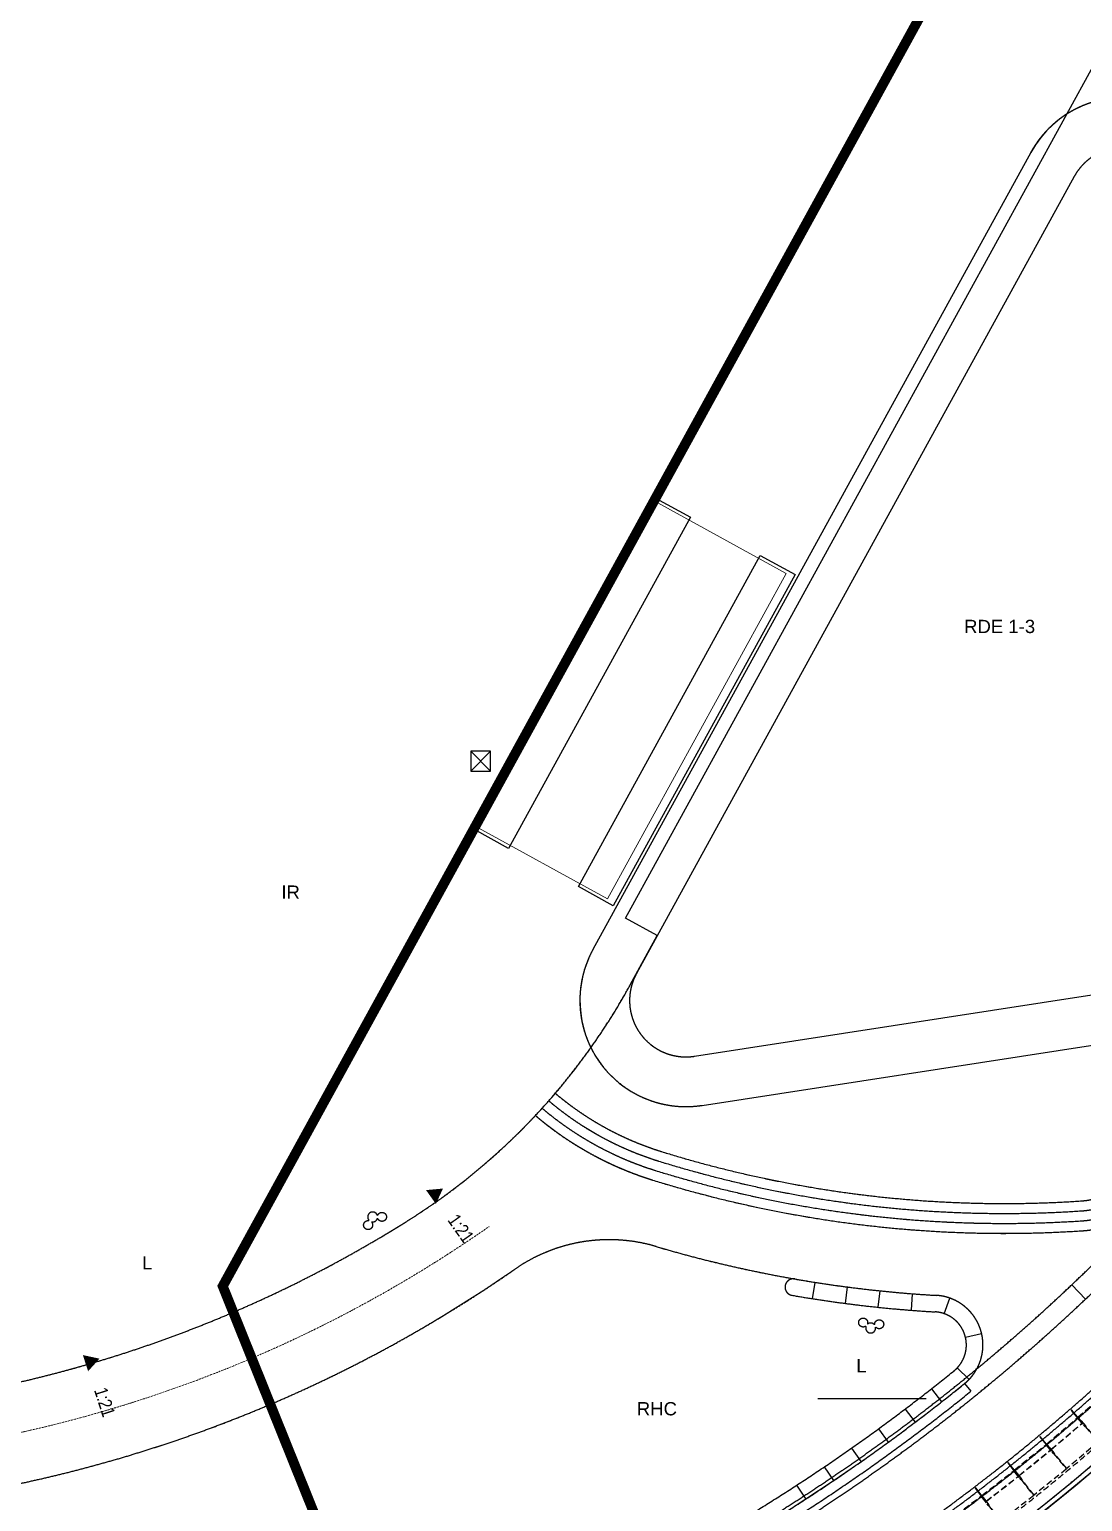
# Model space of a CAD drawing. Header units: millimetres. Extents: x 833576263 to 1668046980, y 817519639 to 1636103653.
# Drawn here: x 834183648 to 834215418, y 817787955 to 817832377 of the extents above; entities that cross this region are included whole.
import ezdxf

# ---------------------------------------------------------------- set-up
doc = ezdxf.new("R2010")
doc.units = ezdxf.units.MM
doc.header["$LTSCALE"] = 100
doc.header["$MEASUREMENT"] = 0
for name, pattern in [('C160$0$DASHED', [19.05, 12.7, -6.35]), ('C160$0$Hidden', [9.525, 6.35, -3.175]), ('R_site$0$HIDDEN', [9.525, 6.35, -3.175]), ('R_Text for GBP from DLN$0$ACAD_ISO10W100', [18, 12, -3, 0, -3])]:
    doc.linetypes.add(name, pattern=pattern)
doc.layers.get('Defpoints').update_dxf_attribs({"color": 170})
for name, color, linetype in [('C160$0$+C160', 6, 'C160$0$Hidden'), ('C160$0$EVA', 1, 'C160$0$DASHED'), ('R_site$0$000-structure-b', 3, 'Continuous'), ('R_Text for GBP from DLN$0$base plan(mm)$0$DLN040__', 7, 'Continuous'), ('T-TITL', 7, 'Continuous'), ('X-REF', 7, 'Continuous')]:
    doc.layers.add(name, color=color, linetype=linetype)
for name, color, linetype, lineweight in [('R_P_LG$0$RDA5803', 1, 'Continuous', 20), ('R_site$0$000-Architecture boundary', 2, 'Continuous', 0), ('R_site$0$001-Ventilation-b', 251, 'Continuous', 15), ('R_Text for GBP from DLN$0$000-Slope', 6, 'R_Text for GBP from DLN$0$ACAD_ISO10W100', 18), ('R_WKCD_PARK$0$000-PAV-Concrete-b', 1, 'Continuous', 25), ('R_WKCD_PARK$0$PAV-ramp_stairs-b', 10, 'Continuous', 13), ('R_WKCD_PARK$0$PAV-secondary path-b', 6, 'Continuous', 18)]:
    doc.layers.add(name, color=color, linetype=linetype, lineweight=lineweight)
doc.styles.add('R_Text for GBP from DLN$0$base plan(mm)$0$Standard', font='arial.ttf')
doc.styles.add('R_Text for GBP from DLN$0$base plan(mm)$0$SWIS721 LT', font='swiss.ttf')
doc.styles.add('R_Text for GBP from DLN$0$W8 sec wkcd', font='swissc.ttf', dxfattribs={"height": 3})
doc.dimstyles.new('R_Text for GBP from DLN$0$base plan(mm)$0$Standard', dxfattribs={"dimtxt": 0.35, "dimasz": 0.2, "dimexe": 0.2, "dimexo": 0.2, "dimgap": 0.09, "dimtad": 0, "dimtoh": 1, "dimdec": 4, "dimzin": 0, "dimdsep": 46, "dimtxsty": 'R_Text for GBP from DLN$0$base plan(mm)$0$Standard', "dimcen": 0.09, "dimadec": 0, "dimazin": 0, "dimtfac": 1, "dimtdec": 4, "dimtofl": 0, "dimtmove": 0, "dimatfit": 3, "dimfxl": 1, "dimtolj": 1, "dimtzin": 0, "dimarcsym": 0})

# ---------------------------------------------------------------- blocks, each defined once
blk = doc.blocks.new('R_site$0$architecture 2')
at = {"layer": 'R_site$0$000-Architecture boundary', "color": 3, "linetype": 'R_site$0$HIDDEN', "ltscale": 0.5}
blk.add_lwpolyline([(834194.487, 817782.007), (834189.479, 817794.454), (834215.23, 817841.35), (834218.054, 817842.386), (834235.366, 817837.794)], dxfattribs=at)
at = {"layer": 'R_site$0$000-Architecture boundary', "linetype": 'R_site$0$HIDDEN', "ltscale": 0.15}
blk.add_lwpolyline([(834203.712, 817801.393), (834215.695, 817803.242, 0.232964), (834218.012, 817804.864), (834225.939, 817819.3, 0.060801), (834226.092, 817819.682), (834227.316, 817824.297, 0.414214), (834226.109, 817826.376), (834217.095, 817828.766, 0.344731), (834215.169, 817827.942), (834201.962, 817803.891, 0.622107)], format="xyb", close=True, dxfattribs=at)
at = {"layer": 'R_site$0$000-structure-b'}
blk.add_lwpolyline([(834203.941, 817799.91), (834215.924, 817801.76, 0.232964), (834219.327, 817804.142), (834227.254, 817818.578, 0.060801), (834227.542, 817819.297), (834228.766, 817823.912, 0.414214), (834226.493, 817827.826), (834217.48, 817830.216, 0.344731), (834213.854, 817828.664), (834200.648, 817804.613, 0.622107), (834203.941, 817799.91)], format="xyb", close=True, dxfattribs=at)
at = {"layer": 'R_site$0$001-Ventilation-b'}
blk.add_lwpolyline([(834202.49, 817818.149), (834206.478, 817815.959), (834201.087, 817806.141), (834197.099, 817808.331)], close=True, dxfattribs=at)
blk = doc.blocks.new('R_site')
at = {"xscale": 1000, "yscale": 1000, "zscale": 1000}
blk.add_blockref('R_site$0$architecture 2', (0, 0), dxfattribs=at)
blk = doc.blocks.new('R_WKCD_PARK')
at = {"layer": 'Defpoints'}
for points in [[(833955668, 817994334), (833955618, 817879824), (833955722, 817865438), (833956590, 817853630, 0.118446), (833959114, 817845730, 0.022563), (833976131, 817820318, 0.150268), (833991721, 817808776, 0.0852), (834018736, 817804167, 0.061119), (834043876, 817807277, -0.46092), (834055521, 817798987, 0.31719), (834075122, 817775842, 0.09515), (834184419, 817768828, 0.2774), (834239090, 817811861), (834242392, 817820559, -0.510377), (834255055, 817823984)], [(834248727, 817852408, -0.000008), (834248760, 817853209), (834242765, 817853459, 0.000008), (834242732, 817852657, 0.098884), (834244917, 817838726, -0.341761), (834241931, 817829272, 0.151594), (834236782, 817822688), (834233480, 817813990, -0.2774), (834183667, 817774781, -0.09515), (834076628, 817781650, -0.220431)]]:
    blk.add_lwpolyline(points, format="xyb", dxfattribs=at)
at = {"layer": 'R_WKCD_PARK$0$000-PAV-Concrete-b'}
for radius, end in [(61378, 351.14513), (61528, 351.14513), (68928, 332.93589), (69428, 332.93589)]:
    blk.add_arc((834175957, 817835824), radius, 277.19872, end, dxfattribs=at)
at = {"layer": 'R_WKCD_PARK$0$PAV-ramp_stairs-b', "flags": 128}
blk.add_lwpolyline([(834201775, 817803551), (834202589, 817805032), (834201625, 817805561), (834215850, 817831467)], dxfattribs=at)
at = {"layer": 'R_WKCD_PARK$0$PAV-ramp_stairs-b'}
for centre, radius, start, end in [((834184683, 817812936), 19500, 316.8559, 331.2277), ((834205436, 817807282), 9178, 229.792, 252.7493), ((834205436, 817807282), 9778, 229.792, 252.7493), ((834205436, 817807282), 9478, 229.792, 252.7493), ((834205436, 817807282), 10078, 229.792, 252.7493), ((834213052, 817831810), 34861, 252.7493, 273.7925), ((834213052, 817831810), 35461, 252.7493, 273.7925), ((834213052, 817831810), 35161, 252.7493, 273.7925), ((834213052, 817831810), 35761, 252.7493, 273.7925), ((834215200, 817799420), 2400, 273.7925, 317.149), ((834215200, 817799420), 2700, 273.7925, 317.149), ((834215200, 817799420), 3000, 273.7925, 317.149)]:
    blk.add_arc(centre, radius, start, end, dxfattribs=at)
at = {"layer": 'R_WKCD_PARK$0$PAV-secondary path-b'}
for centre, radius, start, end in [((834174767, 817828805), 38212, 213.2185, 302.0004), ((834174767, 817828805), 41212, 214.7001, 304.7953), ((834184683, 817812936), 19500, 302.0004, 316.8559), ((834205436, 817807282), 10078, 229.6479, 252.7493), ((834213052, 817831810), 35761, 252.7493, 273.7925), ((834201138, 817790856), 5000, 73.5486, 124.7953), ((834213191, 817831675), 37561, 253.5486, 266.6573), ((834210913, 817792680), 1500, 309.0156, 86.6573), ((834175957, 817835824), 60028, 277.19872, 313.43681), ((834175957, 817835824), 57028, 277.1987, 309.0156)]:
    blk.add_arc(centre, radius, start, end, dxfattribs=at)
blk = doc.blocks.new('R_P_LG')
at = {"layer": 'R_P_LG$0$RDA5803'}
for points in [[(833955668.2659, 817994334.2822), (833955618.0015, 817879824.4572), (833955722.2455, 817865438.2868), (833956590.2239, 817853629.8433, 0.1184459385), (833959113.5841, 817845729.7381, 0.0225632156), (833976130.963, 817820318.1126, 0.1502681887), (833991720.9272, 817808776.1799, 0.0852004191), (834018736.4937, 817804166.6685, 0.0611192787), (834043875.864, 817807276.5457, -0.4609204381), (834055520.7349, 817798987.2375, 0.3171904999), (834075121.6293, 817775842.1837, 0.095150065), (834184418.5957, 817768828.0059, 0.2773997467), (834239089.967, 817811860.5235), (834242391.5219, 817820558.6619, -0.5103769205), (834255055.265, 817823984.446)], [(834248726.6665, 817852408.1417, -0.0000084588), (834248759.9969, 817853209.386), (834242765.1856, 817853458.8615, 0.0000084592), (834242731.8468, 817852657.4144, 0.098884422), (834244916.7826, 817838726.2431, -0.3417611349), (834241930.5485, 817829271.6509, 0.151594291), (834236782.0204, 817822687.8619), (834233480.4655, 817813989.7236, -0.2773997467), (834183666.729, 817774780.7109, -0.095150065), (834076628.2291, 817781649.9506, -0.220430541)]]:
    blk.add_lwpolyline(points, format="xyb", dxfattribs=at)
blk = doc.blocks.new('C160$0$A$C4AD84712')
at = {"layer": 'C160$0$+C160', "ltscale": 0.0003}
for p, q in [((834214.473, 817789.532), (834215.399, 817790.316)), ((834214.476, 817789.529), (834215.402, 817790.312)), ((834213.502, 817788.741), (834214.444, 817789.505)), ((834213.504, 817788.738), (834214.447, 817789.502)), ((834212.514, 817787.97), (834213.472, 817788.714)), ((834212.517, 817787.966), (834213.475, 817788.711))]:
    blk.add_line(p, q, dxfattribs=at)
blk.add_lwpolyline([(834234.945, 817820.178, -0.305475), (834183.604, 817775.277, -0.09515), (834076.754, 817782.134, -0.463376), (834063.629, 817809.364, -0.463376)], format="xyb", dxfattribs=at)
blk.add_lwpolyline([(834234.945, 817820.178, -0.305475), (834183.604, 817775.277, -0.09515), (834076.754, 817782.134, -0.463376), (834063.629, 817809.364, -0.463376)], format="xyb", dxfattribs=at)
for points in [[(834215.515, 817790.243), (834215.287, 817790.507), (834216.193, 817791.306), (834216.426, 817791.047), (834216.434, 817791.054), (834216.844, 817790.598), (834215.908, 817789.772), (834215.507, 817790.236)], [(834214.558, 817789.43), (834214.336, 817789.698), (834215.259, 817790.479), (834215.486, 817790.215), (834215.494, 817790.221), (834215.895, 817789.757), (834214.942, 817788.951), (834214.55, 817789.423)], [(834213.585, 817788.637), (834213.368, 817788.91), (834214.307, 817789.671), (834214.529, 817789.402), (834214.537, 817789.409), (834214.928, 817788.936), (834213.958, 817788.15), (834213.577, 817788.63)], [(834212.595, 817787.864), (834212.384, 817788.141), (834213.338, 817788.883), (834213.555, 817788.61), (834213.563, 817788.616), (834213.944, 817788.135), (834212.958, 817787.369), (834212.587, 817787.858)], [(834211.59, 817787.111), (834211.384, 817787.393), (834212.354, 817788.115), (834212.565, 817787.837), (834212.573, 817787.843), (834212.944, 817787.355), (834211.943, 817786.61), (834211.582, 817787.105)]]:
    blk.add_lwpolyline(points, close=True, dxfattribs=at)
blk = doc.blocks.new('C160')
at = {"layer": 'C160$0$+C160'}
for p, q in [((834196.96, 817810.598), (834197.56, 817809.998)), ((834196.96, 817809.998), (834197.56, 817810.598))]:
    blk.add_line(p, q, dxfattribs=at)
for points in [[(834142.799, 817807.871, 0.408), (834195.016, 817796.4, 0.06491), (834198.911, 817799.602, 0.101142), (834202.447, 817797.657, 0.092077), (834215.418, 817796.127, 0.191468), (834217.619, 817797.175, 0.063621), (834225.997, 817808.891, 0.062479), (834229.528, 817817.772), (834227.823, 817818.222), (834230.898, 817829.815), (834233.709, 817840.462), (834236.26, 817840.065), (834231.948, 817823.807, 0.129708), (834231.964, 817823.539, 0.107768), (834232.401, 817822.905, 0.017245), (834232.815, 817822.511, 0.001764), (834233.022, 817822.326, -0.006878), (834233.43, 817821.958, -0.027814), (834233.813, 817821.564, -0.1022), (834234.103, 817821.08, -0.134043), (834234.112, 817820.815, -0.139986), (834217.229, 817792.236, -0.15945), (834183.479, 817776.269, -0.038828)], [(834076.628, 817781.65, 0.09515), (834183.667, 817774.781, 0.334335), (834236.752, 817826.353), (834240.63, 817851.251, 0.029613), (834244.01, 817886.594, 0.029613)], [(834236.09, 817840.113), (834231.782, 817823.872, 0.095926), (834231.773, 817823.718, 0.099862), (834231.851, 817823.494, 0.0536), (834232.141, 817823.103, 0.021417), (834232.479, 817822.766), (834232.755, 817822.515), (834233.2, 817822.119, -0.032646), (834233.626, 817821.687, -0.048522), (834233.849, 817821.373, -0.186403), (834233.931, 817820.831, -0.177794), (834210.249, 817786.8, -0.124713), (834182.621, 817776.31, -0.038513)], [(834182.602, 817776.469, 0.124716), (834210.157, 817786.931, 0.17778), (834233.775, 817820.868, 0.185158), (834233.71, 817821.293, 0.048522), (834233.505, 817821.582, 0.032646), (834233.093, 817821.999), (834232.648, 817822.396), (834232.372, 817822.648, -0.021417), (834232.023, 817822.995, -0.0536), (834231.713, 817823.413, -0.099862), (834231.615, 817823.697, -0.096303), (834231.628, 817823.912), (834235.933, 817840.146)], [(834198.911, 817799.602, 0.062791), (834201.775, 817803.551), (834202.589, 817805.032), (834201.625, 817805.561), (834215.85, 817831.467, -0.344731), (834216.983, 817831.952), (834229.063, 817828.748, 0.414536), (834230.898, 817829.815, 0.293884)], [(834076.666, 817781.795, 0.09515), (834183.648, 817774.93, 0.334335), (834236.603, 817826.376, 0.313321)], [(834225.729, 817809.026, -0.063584), (834217.399, 817797.379, -0.191468), (834215.398, 817796.426, -0.092077), (834202.536, 817797.944, -0.100507), (834199.124, 817799.814)], [(834225.466, 817809.171, -0.063595), (834217.179, 817797.584, -0.191468), (834215.378, 817796.726, -0.092077), (834202.625, 817798.23, -0.100507), (834199.317, 817800.044)], [(834225.203, 817809.315, -0.063607), (834216.959, 817797.788, -0.191468), (834215.358, 817797.025, -0.092077), (834202.714, 817798.517, -0.100507), (834199.511, 817800.273)], [(834225.992, 817808.882, -0.063573), (834217.619, 817797.175, -0.191468), (834215.418, 817796.127, -0.092077), (834202.447, 817797.657, -0.100507), (834198.93, 817799.585)]]:
    blk.add_lwpolyline(points, format="xyb", dxfattribs=at)
at = {"layer": 'C160$0$+C160', "const_width": 0.3}
blk.add_lwpolyline([(834194.487, 817782.007), (834189.479, 817794.454), (834215.23, 817841.35), (834218.054, 817842.386), (834235.366, 817837.794)], dxfattribs=at)
at = {"layer": 'C160$0$+C160'}
for points in [[(834140.885, 817805.344, 0.369244), (834124.546, 817809.651, 0.251737), (834112.08, 817792.476), (834112.031, 817791.187), (834102.827, 817792.6), (834103.452, 817796.937, 0.243715), (834100.533, 817806.148, -0.166373), (834086.767, 817834.271, 0.495966), (834085.388, 817835.068), (834081.961, 817833.634, 0.191214), (834080.906, 817832.602), (834067.525, 817802.533, 0.236755), (834067.939, 817793.575, 0.204218), (834077.758, 817786.006, 0.004312), (834082.441, 817784.834, 0.05179), (834139.752, 817777.162, 0.038828), (834183.103, 817779.245, 0.139726), (834211.858, 817791.515, 0.684982), (834211.001, 817794.177, -0.05726), (834202.554, 817795.651, 0.227409), (834198.284, 817794.962, -0.4147)], [(834203.941, 817799.91), (834215.924, 817801.76, 0.232964), (834219.327, 817804.142), (834227.254, 817818.578, 0.060801), (834227.542, 817819.297), (834228.766, 817823.912, 0.414214), (834226.493, 817827.826), (834217.48, 817830.216, 0.344731), (834213.854, 817828.664), (834200.648, 817804.613, 0.622107), (834203.941, 817799.91)], [(834203.712, 817801.393), (834215.695, 817803.242, 0.232964), (834218.012, 817804.864), (834225.939, 817819.3, 0.060801), (834226.092, 817819.682), (834227.316, 817824.297, 0.414214), (834226.109, 817826.376), (834217.095, 817828.766, 0.344731), (834215.169, 817827.942), (834201.962, 817803.891, 0.622107)], [(834206.649, 817794.18, 0.028607), (834210.972, 817793.678, -0.684982), (834211.543, 817791.903, -0.139726), (834183.04, 817779.741, -0.038828), (834139.767, 817777.661, -0.05179), (834082.558, 817785.32, -0.004312), (834077.884, 817786.49, -0.204218), (834068.375, 817793.819, -0.236755), (834067.981, 817802.329), (834071.766, 817810.834, 1), (834071.309, 817811.037), (834067.525, 817802.533, 0.236755), (834067.939, 817793.575, 0.204218), (834077.758, 817786.006, 0.004312), (834082.441, 817784.834, 0.05179), (834139.752, 817777.162, 0.038828), (834183.103, 817779.245, 0.139726), (834211.858, 817791.515, 0.684982), (834211.001, 817794.177, -0.028607), (834206.735, 817794.672, 1)], [(834067.525, 817802.533, 0.236755), (834067.939, 817793.575, 0.204218), (834077.758, 817786.006, 0.004312), (834082.441, 817784.834, 0.05179), (834139.752, 817777.162, 0.038828), (834183.103, 817779.245, 0.139726), (834211.858, 817791.515), (834212.047, 817791.281, -0.139726), (834183.14, 817778.948, -0.038828), (834139.743, 817776.862, -0.05179), (834082.371, 817784.542, -0.004312), (834077.683, 817785.715, -0.204218), (834067.678, 817793.428, -0.236755), (834067.251, 817802.655)]]:
    blk.add_lwpolyline(points, format="xyb", close=True, dxfattribs=at)
for points in [[(834202.538, 817818.236), (834203.59, 817817.659), (834198.103, 817807.666), (834197.051, 817808.244)], [(834205.694, 817816.503), (834206.746, 817815.926), (834201.258, 817805.933), (834200.207, 817806.511)], [(834197.56, 817810.598), (834196.96, 817810.598), (834196.96, 817809.998), (834197.56, 817809.998)], [(834215.452, 817790.301), (834215.437, 817790.288), (834215.31, 817790.433), (834215.325, 817790.446)], [(834214.496, 817789.489), (834214.481, 817789.476), (834214.357, 817789.624), (834214.373, 817789.637)], [(834213.524, 817788.697), (834213.508, 817788.685), (834213.388, 817788.835), (834213.404, 817788.848)], [(834212.536, 817787.925), (834212.52, 817787.913), (834212.403, 817788.066), (834212.419, 817788.078)]]:
    blk.add_lwpolyline(points, close=True, dxfattribs=at)
at = {"layer": 'C160$0$+C160', "elevation": 0}
blk.add_lwpolyline([(834218.679, 817797.312), (834218.233, 817797.714, -0.019767), (834215.091, 817794.494), (834215.504, 817794.058, 0.019767)], format="xyb", close=True, dxfattribs=at)
at = {"layer": 'C160$0$+C160'}
for points in [[(834207.274, 817794.076), (834207.352, 817794.57)], [(834208.264, 817793.934), (834208.329, 817794.43)], [(834209.257, 817793.817), (834209.309, 817794.315)], [(834210.253, 817793.727), (834210.292, 817794.226)], [(834211.245, 817793.623), (834211.411, 817794.095)], [(834211.887, 817792.911), (834212.373, 817793.026)], [(834211.633, 817791.986), (834211.993, 817791.639)], [(834210.857, 817791.356), (834211.166, 817790.963)], [(834210.065, 817790.746), (834210.367, 817790.347)], [(834215.325, 817790.446), (834215.088, 817790.721), (834215.073, 817790.707), (834215.31, 817790.433)], [(834209.262, 817790.149), (834209.557, 817789.745)], [(834214.373, 817789.637), (834214.141, 817789.916), (834214.125, 817789.903), (834214.357, 817789.624)], [(834208.449, 817789.567), (834208.736, 817789.158)], [(834213.404, 817788.848), (834213.178, 817789.131), (834213.162, 817789.119), (834213.388, 817788.835)], [(834207.626, 817789), (834207.906, 817788.586)], [(834206.792, 817788.447), (834207.065, 817788.028)], [(834212.419, 817788.078), (834212.198, 817788.367), (834212.182, 817788.355), (834212.403, 817788.066)]]:
    blk.add_lwpolyline(points, dxfattribs=at)
for centre, radius, start, end in [((834175.957, 817835.824), 68.928, 277.19872, 332.93589), ((834175.957, 817835.824), 69.428, 277.19872, 332.93589), ((834194.002, 817796.542), 0.15, 15.6722, 225.9131), ((834194.002, 817796.542), 0.15, 255.6722, 345.9131), ((834175.957, 817835.824, 0), 56.918, 308.907, 313.4368), ((834175.961, 817835.819, 0), 57.511, 308.90677, 313.43709), ((834209.026, 817793.192), 0.15, 158.6902, 8.931), ((834209.026, 817793.192), 0.15, 38.6902, 128.931), ((834175.957, 817835.824, 0), 56.918, 304.3773, 308.907), ((834175.961, 817835.818, 0), 57.511, 304.37701, 308.90733), ((834175.957, 817835.824, 0), 56.918, 299.8475, 304.3773), ((834175.96, 817835.818, 0), 57.511, 299.84725, 304.37757)]:
    blk.add_arc(centre, radius, start, end, dxfattribs=at)
for points in [[(834194.155, 817796.592), (834194.174, 817796.644), (834194.223, 817796.681), (834194.281, 817796.682), (834194.356, 817796.683), (834194.417, 817796.623), (834194.419, 817796.548), (834194.42, 817796.473), (834194.36, 817796.411), (834194.285, 817796.41), (834194.226, 817796.409), (834194.176, 817796.446), (834194.156, 817796.497)], [(834193.969, 817796.385), (834194.005, 817796.343), (834194.012, 817796.282), (834193.984, 817796.231), (834193.947, 817796.166), (834193.865, 817796.142), (834193.799, 817796.179), (834193.734, 817796.215), (834193.71, 817796.298), (834193.747, 817796.364), (834193.776, 817796.415), (834193.832, 817796.44), (834193.886, 817796.432)], [(834208.874, 817793.244), (834208.828, 817793.214), (834208.766, 817793.213), (834208.719, 817793.248), (834208.659, 817793.292), (834208.646, 817793.377), (834208.69, 817793.437), (834208.734, 817793.498), (834208.819, 817793.511), (834208.88, 817793.467), (834208.927, 817793.432), (834208.945, 817793.373), (834208.93, 817793.32)], [(834209.147, 817793.297), (834209.144, 817793.352), (834209.174, 817793.406), (834209.228, 817793.429), (834209.296, 817793.459), (834209.376, 817793.428), (834209.407, 817793.36), (834209.437, 817793.291), (834209.406, 817793.211), (834209.337, 817793.181), (834209.284, 817793.157), (834209.224, 817793.171), (834209.185, 817793.21)]]:
    blk.add_open_spline(points, degree=3, knots=[0, 0, 0, 0, 1, 1, 1, 2, 2, 2, 3, 3, 3, 4, 4, 4, 4], dxfattribs=at)
at = {"layer": 'C160$0$EVA', "flags": 128}
blk.add_lwpolyline([(834128.317, 818030.08, -0.145844), (834116.042, 818026.421), (834088.573, 818026.421, 0.016359), (834087.2, 818026.376, 0.046979), (834021.54, 818015.826, -0.056187), (833969.364, 818008.422, 0.405705), (833955.668, 817994.334), (833955.618, 817879.824), (833955.722, 817865.438), (833956.59, 817853.63, 0.118446), (833959.114, 817845.73, 0.022563), (833976.131, 817820.318, 0.150268), (833991.721, 817808.776, 0.0852), (834018.736, 817804.167, 0.061119), (834043.876, 817807.277, -0.46092), (834055.521, 817798.987, 0.31719), (834075.122, 817775.842, 0.09515), (834184.419, 817768.828, 0.2774), (834239.09, 817811.861), (834242.392, 817820.559, -0.510377), (834255.055, 817823.984), (834260.246, 817819.79, 0.373727), (834277.287, 817820.398, -0.373727), (834287.905, 817820.777), (834291.644, 817817.756), (834296.232, 817823.434), (834292.655, 817826.325, -0.414214), (834291.445, 817837.716), (834332.502, 817888.525, -0.350062), (834342.367, 817890.708, 0.102667), (834400.842, 817875.706, 0.100957), (834409.137, 817876.999), (834444.015, 817889.966, 0.332678), (834453.167, 817904.166), (834452.857, 817908.595, -0.155717), (834454.024, 817913.381), (834445.783, 817911.703, -0.115419), (834446.872, 817908.177), (834447.182, 817903.747, -0.332678), (834441.924, 817895.59), (834407.046, 817882.623, -0.100957), (834401.121, 817881.699, -0.051411), (834372.209, 817886.047), (834379.39, 817889.501, 0.162917), (834396.595, 817906.227), (834392.123, 817910.781, -0.179073), (834376.789, 817894.908), (834366.567, 817889.991, -0.199372), (834360.364, 817889.652, -0.049629), (834334.8, 817901.625), (834322.119, 817909.179), (834319.048, 817904.024), (834323.346, 817901.465, -0.45655), (834325.501, 817889.415), (834274.553, 817826.357, -0.414214), (834263.162, 817825.148), (834259.846, 817827.828, -0.2375), (834248.727, 817852.408, -0.000008), (834248.76, 817853.209), (834242.765, 817853.459, 0.000008), (834242.732, 817852.657, 0.098884), (834244.917, 817838.726, -0.341761), (834241.931, 817829.272, 0.151594), (834236.782, 817822.688), (834233.48, 817813.99, -0.2774), (834183.667, 817774.781, -0.09515), (834076.628, 817781.65, -0.220431), (834063.432, 817792.491, -0.264689), (834064.805, 817812.539, -0.098357), (834067.029, 817814.779, 0.140841), (834072.196, 817820.936), (834089.614, 817860.11, -0.147837), (834100.578, 817872.816, -0.410901), (834111.707, 817870.393, 0.031692), (834114.287, 817866.928, 0.252242), (834125.77, 817862.431, -0.125686), (834129.746, 817861.915), (834135.114, 817859.776), (834142.622, 817855.048), (834145.562, 817859.914), (834128.702, 817870.086, -0.390962), (834117.887, 817872.026, -0.013137), (834117.027, 817873.227, -0.385183), (834118.544, 817883.988, 0.012387), (834120.815, 817885.981, 0.008404), (834123.055, 817888.118), (834117.142, 817894.113, -0.038497), (834096.207, 817877.116, 0.137723), (834084.132, 817862.548), (834066.714, 817823.373, -0.191803), (834062.187, 817818.953), (834051.762, 817814.614, -0.446391), (834035.637, 817822.309, 0.118164), (834032.365, 817828.01), (834034.386, 817830.321), (834031.649, 817832.687, -0.153015), (834020.841, 817838.946), (834021.04, 817839.146), (834020.346, 817839.938), (834020.139, 817839.748, -0.076925), (834016.885, 817845.319), (834013.267, 817848.405), (834007.454, 817841.536, -0.399413), (834008.806, 817824.317), (834007.069, 817822.176), (834011.728, 817818.395), (834015.819, 817823.438, -1.550619), (834022.422, 817810.24, -0.009421), (834018.731, 817810.167, -0.052259), (834003.179, 817811.781, -0.032796), (833993.716, 817814.435, -0.150265), (833980.961, 817823.878, -0.022565), (833964.244, 817848.84, -0.118446), (833962.574, 817854.07), (833961.721, 817865.68), (833961.618, 817879.845), (833961.668, 817994.332, -0.405705), (833969.536, 818002.425, 0.056187), (834023.043, 818010.017, -0.046979), (834087.592, 818020.389, -0.016359), (834088.573, 818020.421), (834116.042, 818020.421, 0.146696), (834131.681, 818025.11, -0.021313), (834130.797, 818030.541, -0.021313)], format="xyb", dxfattribs=at)
at = {"layer": 'C160$0$+C160'}
blk.add_blockref('C160$0$A$C4AD84712', (0, 0), dxfattribs=at)
blk = doc.blocks.new('R_Text for GBP from DLN')
at = {"layer": 'R_Text for GBP from DLN$0$000-Slope', "color": 251, "ltscale": 0.05}
blk.add_lwpolyline([(834197515, 817796254, -0.414748), (834142175, 817806116, 0.192828), (834133165, 817812041, 0.192828)], format="xyb", dxfattribs=at)
at = {"layer": 'R_Text for GBP from DLN$0$000-Slope', "style": 'R_Text for GBP from DLN$0$W8 sec wkcd'}
for s, rotation, p in [('▲', 305.2229, (834195598, 817797363)), ('1:21', 305.2229, (834196246, 817796445)), ('▲', 287.9094, (834185248, 817792388)), ('1:21', 287.9094, (834185593, 817791319))]:
    blk.add_text(s, height=400, rotation=rotation, dxfattribs=at).set_placement(p)
at = {"layer": 'R_Text for GBP from DLN$0$base plan(mm)$0$DLN040__', "style": 'R_Text for GBP from DLN$0$base plan(mm)$0$SWIS721 LT'}
for s, p in [('RDE 1-3', (834211845, 817814162)), ('IR', (834191249, 817806145)), ('L', (834187046, 817794959)), ('L', (834208592, 817791853)), ('RHC', (834201972, 817790556))]:
    blk.add_text(s, height=400, dxfattribs=at).set_placement(p)
at = {"layer": 'R_Text for GBP from DLN$0$base plan(mm)$0$DLN040__', "color": 1}
blk.add_leader([(834210696, 817791055), (834207434, 817791055)], dimstyle='R_Text for GBP from DLN$0$base plan(mm)$0$Standard', override={"dimasz": 0.75}, dxfattribs=at)

msp = doc.modelspace()

# ---------------------------------------------------------------- block references
at = {"layer": 'X-REF'}
msp.add_blockref('R_site', (0, 0), dxfattribs=at)

# ---------------------------------------------------------------- next in the draw order: block references
msp.add_blockref('R_WKCD_PARK', (0, 0), dxfattribs=at)

# ---------------------------------------------------------------- next in the draw order: block references
at = {"layer": 'X-REF', "xscale": 1000, "yscale": 1000, "zscale": 1000}
msp.add_blockref('C160', (0, 0), dxfattribs=at)

# ---------------------------------------------------------------- next in the draw order: block references
at = {"layer": 'T-TITL'}
msp.add_blockref('R_Text for GBP from DLN', (0, 0), dxfattribs=at)
at = {"layer": 'X-REF'}
for name in ['R_P_LG', 'R_Text for GBP from DLN']:
    msp.add_blockref(name, (0, 0), dxfattribs=at)

doc.saveas('drawing.dxf')
